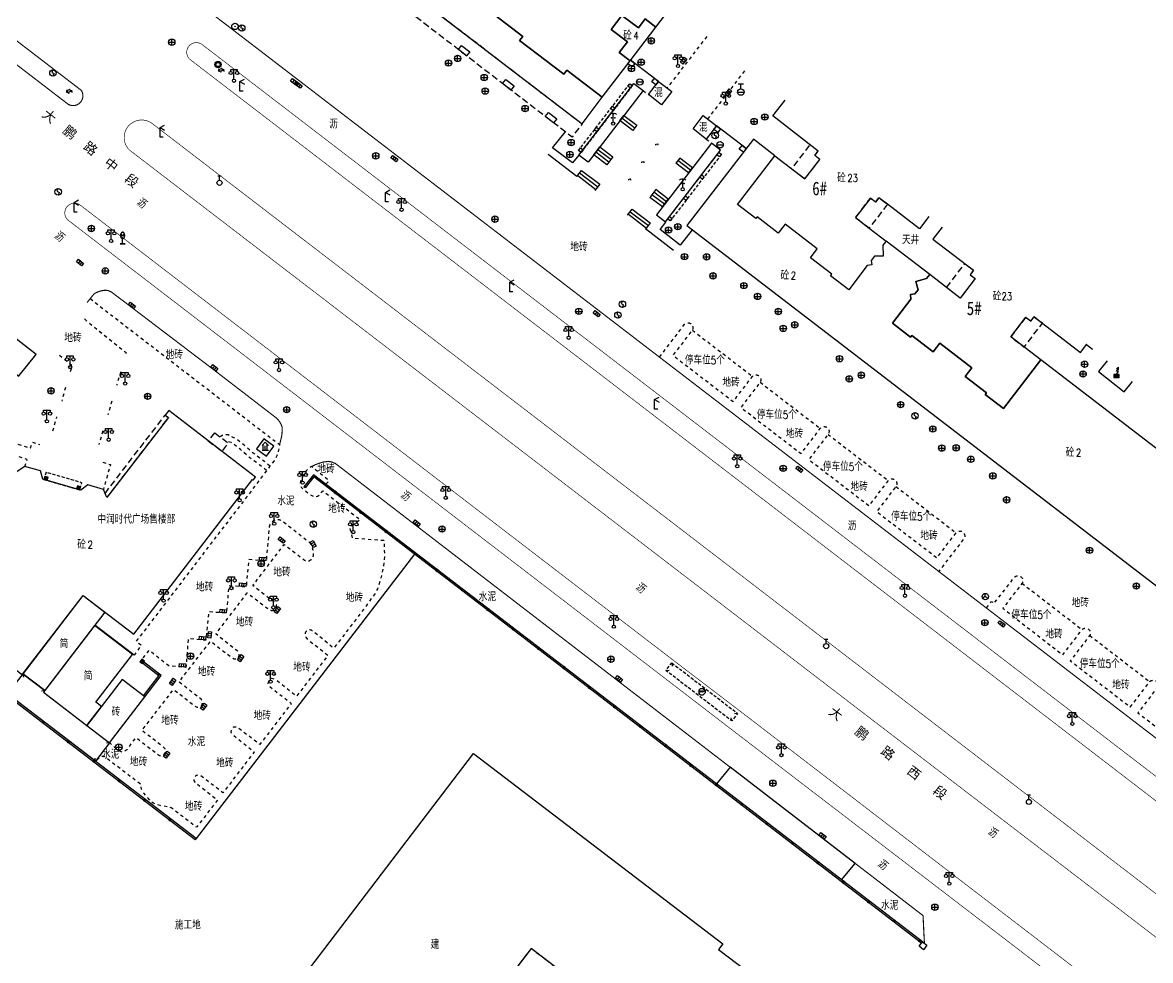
# Model space of a CAD drawing. Extents: x 5235 to 6165, y 11896 to 12757.
# Drawn here: x 5791.2 to 5967.4, y 12181.5 to 12328 of the extents above; entities that cross this region are included whole.
import ezdxf
from ezdxf.enums import TextEntityAlignment as Align

# ---------------------------------------------------------------- set-up
doc = ezdxf.new("R2010")
doc.units = 0
doc.header["$LTSCALE"] = 0.5
doc.header["$PDSIZE"] = 0.2
for name, pattern in [('X32', [1.5, 1, -0.5]), ('X5', [3, 2, -1]), ('X6', [2, 1, -1])]:
    doc.linetypes.add(name, pattern=pattern)
doc.layers.get('0').update_dxf_attribs({"linetype": 'CONTINUOUS'})
for name, color, linetype in [('COMPONENT', 4, 'CONTINUOUS'), ('DLDW', 11, 'CONTINUOUS'), ('DLSS', 4, 'CONTINUOUS'), ('DMTZ', 3, 'CONTINUOUS'), ('GXYZ', 2, 'CONTINUOUS'), ('JMD', 6, 'CONTINUOUS'), ('ZJ', 7, 'CONTINUOUS')]:
    doc.layers.add(name, color=color, linetype=linetype)
doc.styles.add('DIMST', font='', dxfattribs={"width": 0.8})
doc.styles.add('HZ', font='rs.shx', dxfattribs={"width": 0.8, "bigfont": 'hztxt.shx'})
doc.styles.get("Standard").update_dxf_attribs({"font": 'rs.shx', "bigfont": 'hztxt.shx'})
doc.styles.add('等线体', font='simhei.ttf')
doc.styles.get('DIMST').set_extended_font_data('SimSun')
doc.linetypes.add('10422', pattern='A,2,[150,AAA.SHX,S=1,R=0,X=0,Y=1],2,[177,AAA.SHX,S=1,R=0,X=0,Y=0.8],1e-09', length=4)
doc.linetypes.add('444', pattern='A,4.5,[145,AAA.SHX,S=1,R=0,X=0,Y=1],4.5,-0.5,[146,AAA.SHX,S=1,R=0,X=0,Y=0],-0.5', length=10)
doc.linetypes.add('536', pattern='A,9.4,[169,AAA.SHX,S=1,R=0,X=0,Y=0.15],0.6', length=10)

# ---------------------------------------------------------------- blocks, each defined once
blk = doc.blocks.new('gc041')
for p, q in [((-1, 0.5), (1, 0.5)), ((-1, -0.5), (-1, 0.5)), ((-0.33, 0.5), (-0.33, -0.5)), ((0.33, 0.5), (0.33, -0.5)), ((1, 0.5), (1, -0.5)), ((1, -0.5), (-1, -0.5))]:
    blk.add_line(p, q)
blk = doc.blocks.new('gc134')
for p, q in [((-0.5, 2.2), (0.5, 2.2)), ((0, 0.8), (0, 2.2))]:
    blk.add_line(p, q)
blk.add_circle((0, 0), 0.8)
blk = doc.blocks.new('gc050')
for p, q in [((0, 1), (-0.38, 0.18)), ((-0.38, 0.18), (0.38, -0.18)), ((0, -1), (0.38, -0.18))]:
    blk.add_line(p, q)
blk.add_circle((0, 0), 1)
blk = doc.blocks.new('GC052')
for p, q in [((0, 3), (1.38, 3.81)), ((0, 0), (0, 3)), ((0, 3), (1.38, 2.19)), ((1, 0), (0, 0))]:
    blk.add_line(p, q)
blk = doc.blocks.new('gc043')
for p, q in [((-1, 0), (1, 0)), ((0, -1), (0, 1))]:
    blk.add_line(p, q)
blk.add_circle((0, 0), 1)
blk = doc.blocks.new('gc298')
at = {"flags": 128}
blk.add_lwpolyline([(0, 3.6), (-0.12, 3.58), (-0.23, 3.53), (-0.34, 3.45), (-0.44, 3.34), (-0.52, 3.2), (-0.58, 3.05), (-0.63, 2.87), (-0.65, 2.69), (-0.65, 2.51), (-0.63, 2.33), (-0.58, 2.15), (-0.52, 2), (-0.44, 1.86), (-0.34, 1.75), (-0.23, 1.67), (-0.12, 1.62), (0, 1.6), (0.12, 1.62), (0.23, 1.67), (0.34, 1.75), (0.44, 1.86), (0.52, 2), (0.58, 2.15), (0.63, 2.33), (0.65, 2.51), (0.65, 2.69), (0.63, 2.87), (0.58, 3.05), (0.52, 3.2), (0.44, 3.34), (0.34, 3.45), (0.23, 3.53), (0.12, 3.58)], close=True, dxfattribs=at)
for points in [[(-0.8, 0), (0.8, 0), (-0.8, 0)], [(0, 0), (0, 1.6)]]:
    blk.add_lwpolyline(points)
for centre in [(0, 3.1), (0, 2.1)]:
    blk.add_circle(centre, 0.5)
blk = doc.blocks.new('GC097')
for p, q in [((-1, 2.92), (-1, 3.52)), ((-1, 3.52), (1, 3.52)), ((0, 0.52), (0, 3.52)), ((1, 3.52), (1, 2.92))]:
    blk.add_line(p, q)
for centre in [(-1, 2.42), (0.01, 0), (1, 2.42)]:
    blk.add_circle(centre, 0.5)
blk = doc.blocks.new('gc002')
at = {"linetype": 'Continuous'}
blk.add_hatch(color=256, dxfattribs=at).paths.add_polyline_path([(0.5, 0.5), (-0.5, 0.5), (-0.5, -0.5), (0.5, -0.5)])
blk.add_lwpolyline([(-0.5, -0.5), (0.5, -0.5), (0.5, 0.5), (-0.5, 0.5), (-0.5, -0.5)])
blk = doc.blocks.new('gc101')
for p, q in [((0, 2.5), (-1, 1.5)), ((-1, 0), (1, 0)), ((-0.6, 0), (-0.6, 1.9)), ((0, 2.5), (1, 1.5)), ((0, 0), (0, 1.4)), ((0.6, 0), (0.6, 1.9))]:
    blk.add_line(p, q)
blk = doc.blocks.new('gcbj0203')
for p, q in [((-0.9, 0.45), (-0.3, 1.05)), ((-0.9, 0.45), (-0.9, -0.35)), ((-0.3, 1.05), (0.5, 1.05)), ((0.5, 1.05), (1.1, 0.45)), ((1.1, 0.45), (1.1, -0.35)), ((-0.3, -0.95), (-0.9, -0.35)), ((-0.3, -0.95), (0.5, -0.95)), ((1.1, -0.35), (0.5, -0.95))]:
    blk.add_line(p, q)
blk.add_text('STOP', height=0.5).set_placement((-0.82, -0.18))
blk = doc.blocks.new('gcbj0612')
for p, q in [((-0.75, 0.26), (0.16, 0.53)), ((-0.57, -0.34), (0.34, -0.07))]:
    blk.add_line(p, q)
at = {"flags": 128}
for points in [[(-0.73, 0.26), (-0.77, 0.25), (-0.79, 0.23), (-0.81, 0.19), (-0.83, 0.15), (-0.84, 0.1), (-0.84, 0.05), (-0.84, -0.01), (-0.83, -0.07), (-0.81, -0.12), (-0.79, -0.18), (-0.77, -0.23), (-0.74, -0.27), (-0.7, -0.3), (-0.67, -0.33), (-0.63, -0.34), (-0.6, -0.34), (-0.57, -0.34), (-0.54, -0.32), (-0.51, -0.29), (-0.49, -0.25), (-0.48, -0.2), (-0.47, -0.15), (-0.47, -0.1), (-0.48, -0.04), (-0.49, 0.02), (-0.51, 0.07), (-0.54, 0.13), (-0.56, 0.17), (-0.6, 0.21), (-0.63, 0.24), (-0.67, 0.26), (-0.7, 0.27)], [(-0.71, 0.18), (-0.72, 0.17), (-0.75, 0.12), (-0.75, 0.04), (-0.74, -0.06), (-0.7, -0.15), (-0.66, -0.22), (-0.62, -0.25), (-0.6, -0.26), (-0.59, -0.24), (-0.57, -0.2), (-0.56, -0.12), (-0.58, -0.02), (-0.61, 0.08), (-0.66, 0.14), (-0.7, 0.17)]]:
    blk.add_lwpolyline(points, close=True, dxfattribs=at)
blk.add_lwpolyline([(0.3, -0.08), (0.33, -0.07), (0.36, -0.05), (0.38, -0.02), (0.4, 0.02), (0.41, 0.07), (0.42, 0.12), (0.41, 0.18), (0.41, 0.23), (0.39, 0.29), (0.37, 0.35), (0.35, 0.4), (0.32, 0.44), (0.28, 0.48), (0.25, 0.51), (0.21, 0.52), (0.18, 0.53), (0.15, 0.52)], dxfattribs=at)
at = {"extrusion": (0, 0, -1), "flags": 128}
blk.add_lwpolyline([(-0.4, 0.25), (-0.51, 0.28), (-0.61, 0.29), (-0.69, 0.27), (-0.77, 0.2), (-0.81, 0.09), (-0.82, -0.01), (-0.8, -0.06), (-0.76, -0.08), (-0.7, -0.09), (-0.64, -0.09), (-0.59, -0.07), (-0.57, -0.04), (-0.59, -0.01), (-0.63, 0.02), (-0.69, 0.03), (-0.75, 0.03), (-0.79, 0.02), (-0.84, -0.01), (-0.89, -0.1), (-0.91, -0.19), (-0.9, -0.29), (-0.87, -0.38)], dxfattribs=at)
blk.add_lwpolyline([(-0.09, -0.2), (-0.22, -0.54), (0.05, -0.54)], close=True)
blk = doc.blocks.new('gcbj0108')
at = {"linetype": 'Continuous'}
h = blk.add_hatch(color=256, dxfattribs=at)
edge = h.paths.add_edge_path()
edge.add_arc((0, 0), 0.0679, 0, 360)
for radius in [1, 0.0679]:
    blk.add_circle((0, 0), radius, dxfattribs=at)
blk = doc.blocks.new('gc020')
at = {"linetype": 'Continuous'}
blk.add_line((0, 0.5), (0, 3.3), dxfattribs=at)
blk.add_circle((0, 0), 0.5)
for centre in [(-0.5, 2.53), (0.5, 2.53)]:
    blk.add_arc(centre, 0.567, 28.0725, 151.9275, dxfattribs=at)
for p in [(-0.5, 1.8), (0.5, 1.8)]:
    blk.add_point(p, dxfattribs=at)
blk = doc.blocks.new('gcbj0109')
at = {"linetype": 'Continuous'}
for radius in [1, 0.645]:
    blk.add_circle((0, 0), radius, dxfattribs=at)
blk = doc.blocks.new('GC042')
blk.add_line((-1, 0), (1, 0))
blk.add_circle((0, 0), 1)
blk = doc.blocks.new('gcbj0119')
for p, q in [((-0.2, 0), (-0.5, 0)), ((-0.41, 0.19), (-0.17, 0.08)), ((-0.22, 0.3), (-0.1, 0.14)), ((0, 0.33), (0, 0.16)), ((0.22, 0.3), (0.1, 0.14)), ((0.41, 0.19), (0.17, 0.08)), ((0.5, 0), (0.2, 0))]:
    blk.add_line(p, q)
blk = doc.blocks.new('GC133')
for p, q in [((-0.81, 2.59), (0.79, 2.59)), ((-0.01, 0.99), (-0.01, 2.59)), ((-1.01, -0.01), (0.99, -0.01))]:
    blk.add_line(p, q)
blk.add_circle((-0.01, -0.01), 1)
blk = doc.blocks.new('gc129')
at = {"linetype": 'Continuous'}
blk.add_hatch(color=256, dxfattribs=at).paths.add_polyline_path([(0.8, 1), (-0.8, 1), (-0.8, 0), (0, 0), (0.8, 0)])
at = {"linetype": 'Continuous', "flags": 128}
for points in [[(-0.8, 0), (0, 0), (0.8, 0), (0.8, 1), (-0.8, 1), (-0.8, 0)], [(-0.05, 2), (0.64, 3.2)], [(-0.05, 2.8), (0.64, 3.2)], [(0.58, 2), (-0.05, 2)], [(0, 1), (0.58, 2)], [(0.64, 2.4), (0.64, 3.2)]]:
    blk.add_lwpolyline(points, dxfattribs=at)
blk = doc.blocks.new('gc048')
for q in [(-0.87, -0.5), (0, 1), (0.87, -0.5)]:
    blk.add_line((0, 0), q)
blk.add_circle((0, 0), 1)

msp = doc.modelspace()

# ---------------------------------------------------------------- linework, layer by layer
at = {"layer": 'DLDW', "linetype": 'Continuous', "flags": 128}
for points in [[(5878.12, 12307.25), (5886.71, 12318.45), (5888.13, 12317.37), (5879.53, 12306.16)], [(5891.63, 12296.84), (5900.24, 12308.04), (5898.81, 12309.14), (5890.2, 12297.94)], [(5782.19, 12284.67), (5779.74, 12281.45), (5779.05, 12280.52), (5780.03, 12279.75), (5786.5, 12274.68), (5786.83, 12275.1), (5785.01, 12276.52), (5785.29, 12276.87), (5789.59, 12273.52), (5790.63, 12272.74), (5790.68, 12272.81), (5793.32, 12276.08), (5793.34, 12276.11), (5782.27, 12284.77)], [(5829.31, 12260.21), (5830.47, 12261.78), (5828.9, 12262.94), (5827.74, 12261.37)]]:
    msp.add_lwpolyline(points, close=True, dxfattribs=at)
at = {"layer": 'DLSS', "linetype": 'Continuous'}
for p, q in [((5892.61, 12227.95), (5892.67, 12227.45)), ((5891.69, 12226.76), (5892.19, 12226.82)), ((5901.97, 12218.87), (5901.9, 12219.37)), ((5902.88, 12220.06), (5902.39, 12220))]:
    msp.add_line(p, q, dxfattribs=at)
at = {"layer": 'DLSS', "linetype": 'Continuous', "elevation": 520.04, "flags": 128}
for points in [[(5835.49, 12318.07, 0.175, 0.175, 0), (5820.85, 12329.3, 0.175, 0.175, -0.051561), (5814.85, 12334.52, 0.175, 0.175, -0.06995), (5810.26, 12341.49, 0.175, 0.175, -0.072285), (5807.17, 12352.07, 0.175, 0.175, 0), (5805.87, 12363.12, 0.175, 0.175, -0.087628), (5806.41, 12371.31, 0.175, 0.175, -0.102632), (5810.13, 12380.75, 0.175, 0.175, 0), (5812.58, 12384.26, 0.175, 0.175, 0), (5821.4, 12395.83, 0.175, 0.175, 0), (5828.13, 12404.52, 0.175, 0.175, 0), (5829.03, 12404.23, 0.175, 0.175, 0), (5830.57, 12403.6, 0, 0, 0)], [(6117.24, 12148.69, 0.175, 0.175, 0), (6107.1, 12136.07, 0.175, 0.175, -0.07696), (6100.81, 12130.21, 0.175, 0.175, -0.131542), (6091.93, 12127.57, 0.175, 0.175, -0.05032), (6085.87, 12128.1, 0.175, 0.175, 0), (6084, 12128.77, 0.175, 0.175, 0), (6082.37, 12129.47, 0.175, 0.175, 0), (6080.26, 12130.54, 0.175, 0.175, 0), (6078.45, 12131.63, 0.175, 0.175, 0), (6078.45, 12131.63, 0.175, 0.175, 0), (6074.63, 12134.53, 0.175, 0.175, 0), (5820.85, 12329.3, 0.175, 0.175, -0.051561), (5814.85, 12334.52, 0.175, 0.175, -0.06995), (5810.26, 12341.49, 0.175, 0.175, -0.072285), (5807.17, 12352.07, 0.175, 0.175, 0), (5805.87, 12363.12, 0.175, 0.175, -0.087628), (5806.41, 12371.31, 0.175, 0.175, -0.102632), (5810.13, 12380.75, 0.175, 0.175, 0), (5812.58, 12384.26, 0.175, 0.175, 0), (5821.4, 12395.83, 0.175, 0.175, 0), (5828.13, 12404.52, 0.175, 0.175, 0), (5829.03, 12404.23, 0.175, 0.175, 0), (5830.57, 12403.6, 0, 0, 0)]]:
    msp.add_lwpolyline(points, format="xyseb", dxfattribs=at)
at = {"layer": 'DLSS', "linetype": 'Continuous', "flags": 128}
for points, const_width, elevation in [([(5798.36, 12315.19, 0.784775), (5800.4, 12317.37), (5774.64, 12337.13, 0.936818), (5772.82, 12334.8)], 0.175, 521.76), ([(6063.78, 12133.02, 0.980485), (6065.68, 12135.42), (5819.33, 12324.48, 0.963205), (5817.32, 12322.24)], 0.1, 520.04)]:
    msp.add_lwpolyline(points, format="xyb", close=True, dxfattribs=dict(at, const_width=const_width, elevation=elevation))
at = {"layer": 'DLSS', "linetype": 'Continuous', "const_width": 0.1, "elevation": 520.04, "flags": 128}
msp.add_lwpolyline([(5835.49, 12312.08), (5819.33, 12324.48, 0.963205), (5817.32, 12322.24), (5835.49, 12308.29)], format="xyb", dxfattribs=at)
at = {"layer": 'DLSS', "linetype": 'X6', "flags": 128}
for points in [[(5898.06, 12325.78), (5891.89, 12317.76)], [(5888.13, 12317.37), (5888.96, 12316.7)], [(5801.79, 12284.84), (5804.25, 12282.92), (5828.71, 12264.07), (5831.37, 12262.04), (5831.16, 12260.96), (5831.06, 12260.6), (5830.92, 12260.29), (5830.71, 12259.85), (5830.51, 12259.52), (5829.85, 12258.69), (5828.2, 12256.49), (5826.4, 12254.08), (5821.18, 12247.3), (5813.28, 12236.94), (5808.95, 12231.28), (5809.76, 12230.73), (5808.66, 12229.13)], [(5801.79, 12284.84), (5804.25, 12282.92), (5809.8, 12278.64)], [(5758.18, 12258.4), (5758.92, 12259.2), (5759.03, 12259.45), (5759.08, 12259.61), (5759.1, 12259.84), (5759.1, 12260.05), (5758.93, 12260.82), (5758.77, 12261.59), (5758.66, 12262.57), (5758.58, 12263.57), (5758.55, 12264.62), (5758.63, 12265.85), (5758.73, 12266.61), (5758.88, 12267.08), (5759.1, 12267.63), (5759.39, 12268.18), (5759.63, 12268.57), (5760.38, 12269.58), (5761.73, 12271.18), (5762.01, 12271.62), (5762.14, 12271.84), (5762.34, 12272.28), (5762.5, 12272.67), (5762.69, 12273.21), (5763.1, 12275.12), (5763.33, 12276.62), (5763.56, 12277.93), (5763.63, 12278.24), (5764, 12279.22), (5764.28, 12279.79), (5764.59, 12280.21), (5764.82, 12280.49), (5765.07, 12280.77), (5765.41, 12281.1), (5765.81, 12281.43), (5766.26, 12281.72), (5766.73, 12281.91), (5767.19, 12282.06), (5767.72, 12282.2), (5768.28, 12282.23), (5769.07, 12282.19), (5769.76, 12282.1), (5770.83, 12281.74), (5771.55, 12281.41), (5772.16, 12281.05), (5772.99, 12280.45), (5774.39, 12279.04), (5775.13, 12278.08), (5775.67, 12277.29), (5776.13, 12276.47), (5776.58, 12275.91), (5777.43, 12275.1), (5777.99, 12274.67), (5778.47, 12274.33), (5779.02, 12274), (5781.18, 12272.96), (5781.64, 12272.73), (5782.08, 12272.49), (5782.3, 12272.35), (5782.88, 12271.77), (5783.33, 12271.21), (5783.74, 12270.59), (5783.97, 12270.19), (5784.19, 12269.71), (5784.44, 12269.08), (5784.58, 12268.61), (5784.73, 12267.77), (5784.81, 12267.01), (5784.85, 12265.82), (5784.9, 12265.41), (5785, 12265.11), (5785.18, 12264.79), (5786.57, 12264.3), (5786.31, 12263.31), (5792.47, 12261.51), (5792.77, 12262.41), (5793.9, 12262.08)], [(5800.88, 12281.66), (5807.38, 12276.41), (5807.17, 12275.95)], [(5800.88, 12281.66), (5804.61, 12278.64)], [(5895.84, 12279.9), (5905.22, 12272.7)], [(5798.72, 12273.47), (5798.99, 12274.35), (5796.68, 12276.22)], [(5806.55, 12273.42), (5805.92, 12271.32)], [(5906.41, 12271.78), (5915.81, 12264.56)], [(5797.91, 12270.96), (5797.35, 12268.85)], [(5805.17, 12268.82), (5804.52, 12266.67)], [(5795.97, 12264.19), (5796.57, 12266.36)], [(5803.77, 12264.17), (5803.13, 12262.04)], [(5829.85, 12258.69), (5828.84, 12259.53), (5827.24, 12260.71), (5825.81, 12261.96), (5824.71, 12262.82), (5824.22, 12263.12), (5823.68, 12263.4), (5823.32, 12263.54), (5823.12, 12263.56), (5822.87, 12263.55), (5822.6, 12263.52), (5822.42, 12263.45), (5822.2, 12263.33), (5822.05, 12263.23)], [(5917.01, 12263.64), (5926.43, 12256.41)], [(5791.58, 12258.62), (5791.96, 12259.72), (5785.83, 12261.57), (5785.47, 12260.47), (5784.09, 12260.9), (5782.69, 12260), (5781.84, 12259.26), (5781.26, 12258.64), (5780.91, 12258.21), (5780.64, 12257.81), (5780.42, 12257.38), (5780.23, 12256.83), (5779.99, 12256.02), (5779.52, 12254.32), (5779.16, 12253.29), (5778.9, 12252.65), (5778.71, 12252.32), (5778.49, 12252.02), (5778.21, 12251.7), (5777.8, 12251.29), (5777.35, 12250.95), (5776.93, 12250.68), (5776.34, 12250.41), (5775.57, 12250.14), (5774.91, 12249.99), (5774.3, 12249.92), (5773.72, 12249.9), (5773.37, 12249.93), (5772.96, 12250), (5771.87, 12250.21), (5771.04, 12250.33), (5770.65, 12250.34), (5770.29, 12250.32), (5770.06, 12250.24), (5769.81, 12250.13), (5769.62, 12249.99), (5767.18, 12247), (5764.75, 12248.86), (5763.12, 12246.95)], [(5829.32, 12257.98), (5828.29, 12258.83), (5826.69, 12260.01), (5825.24, 12261.27), (5824.2, 12262.09), (5823.78, 12262.35), (5823.29, 12262.49), (5823.02, 12262.47)], [(5803.76, 12259.32), (5804.95, 12258.93), (5803.85, 12255.05)], [(5927.61, 12255.5), (5936.99, 12248.29)], [(5947.28, 12240.4), (5956.7, 12233.14)], [(5957.88, 12232.23), (5967.26, 12225.01)]]:
    msp.add_lwpolyline(points, dxfattribs=at)
at = {"layer": 'DLSS', "linetype": 'X6', "elevation": 520.04, "flags": 128}
for points in [[(5898.23, 12312.87), (5904.27, 12320.75)], [(5897.99, 12309.77), (5898.81, 12309.14)]]:
    msp.add_lwpolyline(points, dxfattribs=at)
at = {"layer": 'DLSS', "linetype": 'Continuous', "const_width": 0.1, "flags": 128}
msp.add_lwpolyline([(5969.21, 12184.33), (5914.29, 12226.43), (5807.92, 12308.05, -0.957383), (5811.55, 12312.13), (5917.8, 12230.59), (5972.74, 12188.42), (6055.99, 12124.56, -0.962341), (6052.52, 12120.34)], format="xyb", close=True, dxfattribs=at)
for points in [[(5835.49, 12286.89), (5807.92, 12308.05, -0.957383), (5811.55, 12312.13), (5835.49, 12293.75)], [(6046.6, 12110.35, -0.969461), (6044.64, 12108.06), (5960.1, 12172.95), (5901.5, 12217.88), (5890.95, 12225.99), (5798.28, 12297.14, -0.929636), (5800.22, 12299.46), (5892.83, 12228.37), (5903.38, 12220.33), (5961.72, 12175.53), (6046.6, 12110.35)], [(5822.37, 12278.64), (5798.28, 12297.14, -0.929636), (5800.22, 12299.46), (5827.34, 12278.64)]]:
    msp.add_lwpolyline(points, format="xyb", dxfattribs=at)
at = {"layer": 'DLSS', "linetype": 'Continuous', "const_width": 0.175, "flags": 128}
for points in [[(5801.3, 12284.23), (5801.79, 12284.84), (5802.38, 12285.57), (5802.62, 12285.73), (5803.08, 12285.93), (5803.47, 12286.05), (5803.9, 12286.13), (5804.27, 12286.15), (5804.56, 12286.1), (5804.82, 12286.01), (5805.1, 12285.87), (5808.14, 12283.57), (5821, 12273.79), (5830.87, 12266.19), (5831.17, 12265.87), (5831.44, 12265.5), (5831.63, 12265.13), (5831.75, 12264.8), (5831.77, 12264.44), (5831.76, 12264.03), (5831.69, 12263.37), (5831.37, 12262.04)], [(5801.3, 12284.23), (5801.79, 12284.84), (5802.38, 12285.57), (5802.62, 12285.73), (5803.08, 12285.93), (5803.47, 12286.05), (5803.9, 12286.13), (5804.27, 12286.15), (5804.56, 12286.1), (5804.82, 12286.01), (5805.1, 12285.87), (5808.14, 12283.57), (5814.62, 12278.64)], [(5836.35, 12258.62), (5836.92, 12258.89), (5837.61, 12259.15), (5838.21, 12259.32), (5838.97, 12259.42), (5839.56, 12259.31), (5840.11, 12259.07), (5931.85, 12188.47), (5932.06, 12184.15)]]:
    msp.add_lwpolyline(points, dxfattribs=at)
at = {"layer": 'DLSS', "linetype": 'X6', "flags": 128}
for points in [[(5890.69, 12275.71), (5894.62, 12280.83, -0.901338), (5895.79, 12279.9), (5892.79, 12275.99), (5902.2, 12268.77), (5905.2, 12272.68, -0.935427), (5906.39, 12271.76), (5903.4, 12267.85), (5912.8, 12260.64), (5915.83, 12264.59, -0.985651), (5917, 12263.62), (5914, 12259.72), (5923.42, 12252.49), (5926.44, 12256.42, -0.932994), (5927.64, 12255.53), (5924.61, 12251.58), (5934.01, 12244.36), (5937.02, 12248.29, -0.905461), (5938.25, 12247.38), (5934.3, 12242.24)], [(5838.61, 12255.84), (5839.07, 12256.4), (5836.35, 12258.62), (5835.87, 12258.29), (5835.49, 12257.93), (5835.14, 12257.39), (5834.86, 12256.89), (5834.7, 12256.47), (5834.58, 12256.09), (5834.67, 12255.6), (5834.71, 12255.38), (5836.29, 12254.12), (5836.67, 12253.96), (5837.01, 12253.88), (5837.3, 12253.98), (5837.59, 12254.18), (5838.13, 12254.81), (5843.97, 12250.31), (5842.28, 12249.05), (5842.71, 12247.47), (5847.65, 12247.09), (5847.75, 12244.8), (5847.68, 12243.91), (5847.55, 12242.87), (5847.21, 12241.35), (5846.82, 12239.95), (5846.64, 12239.49), (5846.44, 12239.05), (5846.11, 12238.58), (5844.46, 12236.27), (5842.88, 12234.22), (5839.82, 12230.24), (5836.45, 12232.97, 0.849106), (5835.47, 12231.97), (5835.76, 12231.6), (5838.91, 12229.13), (5834, 12222.71), (5830.9, 12225.22), (5830.65, 12225.37), (5830.37, 12225.46), (5830.16, 12225.48), (5829.94, 12225.43), (5829.8, 12225.33), (5829.69, 12225.19), (5829.58, 12224.94), (5829.55, 12224.68), (5829.63, 12224.47), (5829.79, 12224.29), (5833.19, 12221.61), (5828.28, 12215.19), (5824.84, 12217.82), (5824.62, 12217.9), (5824.39, 12217.92), (5824.18, 12217.89), (5824.02, 12217.81), (5823.93, 12217.72), (5823.86, 12217.61), (5823.8, 12217.4), (5823.77, 12217.17), (5823.8, 12217.03), (5823.91, 12216.85), (5824.01, 12216.76), (5827.41, 12214.04), (5822.51, 12207.65), (5819.09, 12210.29), (5818.88, 12210.39), (5818.61, 12210.42), (5818.4, 12210.36), (5818.21, 12210.26), (5818.1, 12210.14), (5818.01, 12209.95), (5817.99, 12209.82), (5817.99, 12209.63), (5818.04, 12209.46), (5818.12, 12209.33), (5818.19, 12209.25), (5821.67, 12206.53), (5818.39, 12202.26), (5814.45, 12205.31), (5812.73, 12205.66), (5812.14, 12205.81), (5811.62, 12206.01), (5811.32, 12206.26), (5810.78, 12206.86), (5810.23, 12207.52), (5809.98, 12207.88), (5809.79, 12208.23), (5809.76, 12208.5), (5809.76, 12208.91), (5805.74, 12211.98), (5804.15, 12213.24), (5804.04, 12213.3), (5803.86, 12213.33), (5803.61, 12213.33), (5803.41, 12213.32), (5803.24, 12213.18), (5802.63, 12212.55)], [(5804.87, 12215.61), (5804.91, 12215.38), (5805.58, 12214.78), (5806.37, 12214.21), (5806.57, 12214.09), (5806.76, 12214.06), (5807.03, 12214.15), (5807.33, 12214.29), (5807.57, 12214.44), (5808.94, 12216.29), (5812.47, 12213.56, 0.89912), (5813.31, 12214.73), (5813.31, 12214.73), (5809.87, 12217.39), (5814.81, 12223.8), (5818.19, 12221.17, 0.934624), (5819.1, 12222.28), (5815.65, 12224.95), (5820.58, 12231.34), (5824, 12228.7, 0.838892), (5824.94, 12229.67), (5821.4, 12232.46), (5826.32, 12238.87), (5829.72, 12236.28, 0.809874), (5830.77, 12237.23), (5827.18, 12240.02), (5832.09, 12246.45), (5835.25, 12244, 0.610861), (5836.64, 12244.88, 0.199439), (5835.99, 12246.78), (5831.71, 12250.12, 0.555373), (5829.75, 12249.14), (5829.27, 12243.83), (5826.57, 12244.07), (5826.14, 12239.79), (5823.43, 12239.99), (5823.06, 12235.69), (5820.3, 12235.94), (5819.84, 12231.48), (5817.1, 12231.73), (5816.73, 12227.24), (5814.06, 12227.48), (5810.97, 12229.91), (5809.86, 12228.5)]]:
    msp.add_lwpolyline(points, format="xyb", dxfattribs=at)
at = {"layer": 'DLSS', "linetype": 'X6', "elevation": 520.04, "flags": 128}
msp.add_lwpolyline([(5941.75, 12236.54), (5942.56, 12237.54), (5942.93, 12237.23), (5946.12, 12241.31, -0.91383), (5947.33, 12240.4), (5944.31, 12236.47), (5953.67, 12229.19), (5956.71, 12233.16, -0.872368), (5957.9, 12232.25), (5954.85, 12228.28), (5964.22, 12221.05), (5967.27, 12225.02, -0.872368), (5968.45, 12224.11), (5965.41, 12220.14), (5974.77, 12212.95), (5977.81, 12216.92, -0.872368), (5979, 12216.01), (5975.95, 12212.04), (5984.1, 12205.73), (5987.14, 12209.7, -0.872368), (5988.32, 12208.79), (5984.45, 12203.74)], format="xyb", dxfattribs=at)
at = {"layer": 'DLSS', "linetype": 'X32', "flags": 128}
msp.add_lwpolyline([(5892.61, 12227.95), (5902.88, 12220.06), (5901.97, 12218.87), (5891.69, 12226.76)], close=True, dxfattribs=at)
at = {"layer": 'DMTZ', "linetype": '10422', "elevation": 520.04, "flags": 128}
for points in [[(5878.11, 12307.26), (5877.12, 12306.06), (5874, 12308.4), (5875.96, 12310.83)], [(5877.79, 12303.91), (5873.31, 12307.37)], [(5895.81, 12295.59), (5893.91, 12293.17), (5890.8, 12295.62), (5891.69, 12296.79)], [(5892.89, 12292.38), (5888.51, 12295.74)]]:
    msp.add_lwpolyline(points, dxfattribs=at)
at = {"layer": 'DMTZ', "linetype": '10422', "flags": 128}
msp.add_lwpolyline([(5808.66, 12229.13), (5802.52, 12233.83)], dxfattribs=at)
at = {"layer": 'GXYZ', "linetype": '536', "flags": 128}
msp.add_lwpolyline([(5960.6, 12275.14), (5959.26, 12273.45), (5963.27, 12270.27), (5964.58, 12271.92)], dxfattribs=at)
at = {"layer": 'JMD', "linetype": 'Continuous'}
for p, q in [((5884.53, 12312.68), (5886.55, 12311.13)), ((5884.83, 12313.07), (5886.85, 12311.52)), ((5885.14, 12313.47), (5887.15, 12311.92)), ((5881.37, 12308.55), (5883.4, 12307)), ((5880.45, 12307.36), (5882.49, 12305.8)), ((5880.76, 12307.76), (5882.79, 12306.2)), ((5881.06, 12308.16), (5883.09, 12306.6)), ((5895.85, 12305.29), (5893.87, 12306.8)), ((5895.24, 12304.5), (5893.26, 12306.01)), ((5895.54, 12304.9), (5893.57, 12306.4)), ((5877.92, 12304.08, 520.04), (5880.75, 12301.91, 520.04)), ((5878.22, 12304.47, 520.04), (5881.05, 12302.31, 520.04)), ((5878.53, 12304.87, 520.04), (5881.36, 12302.71, 520.04)), ((5891.77, 12299.98), (5889.81, 12301.47)), ((5892.07, 12300.38), (5890.11, 12301.88)), ((5891.16, 12299.19), (5889.19, 12300.66)), ((5891.46, 12299.59), (5889.5, 12301.07)), ((5885.83, 12298.03, 520.04), (5888.65, 12295.86, 520.04)), ((5886.13, 12298.42, 520.04), (5888.96, 12296.26, 520.04)), ((5886.43, 12298.82, 520.04), (5889.26, 12296.66, 520.04)), ((5791.29, 12226.21), (5791.36, 12225.71)), ((5794.69, 12223.61), (5794.19, 12223.54)), ((5804.82, 12215.47), (5804.33, 12215.41)), ((5802.6, 12212.57), (5802.54, 12213.07))]:
    msp.add_line(p, q, dxfattribs=at)
at = {"layer": 'JMD', "linetype": 'X5', "elevation": 520.04, "flags": 128}
msp.add_lwpolyline([(5919.49, 12409.06), (5907.49, 12418.23), (5887.42, 12415.57), (5844.67, 12359.86), (5847.86, 12335.73), (5878.6, 12312.15), (5877.04, 12310.08), (5845.34, 12334.47), (5841.9, 12360.55), (5885.93, 12418.03), (5908.42, 12421.02), (5921.15, 12411.26)], dxfattribs=at)
at = {"layer": 'JMD', "linetype": 'Continuous', "elevation": 520.04, "flags": 128}
msp.add_lwpolyline([(5919.49, 12409.06), (5907.49, 12418.23), (5887.42, 12415.57), (5844.67, 12359.86), (5847.86, 12335.73), (5878.6, 12312.15), (5881.76, 12316.29), (5876.23, 12320.53), (5875.74, 12319.88), (5868.84, 12325.17), (5869.33, 12325.81), (5864.95, 12329.17, -0.354093), (5864.69, 12331.05), (5868.28, 12335.75)], format="xyb", dxfattribs=at)
at = {"layer": 'JMD', "linetype": 'Continuous', "flags": 128}
for points in [[(5864.95, 12329.17), (5869.33, 12325.81), (5868.84, 12325.17), (5875.74, 12319.88), (5876.23, 12320.53), (5881.76, 12316.29), (5886.11, 12322), (5884.42, 12323.29), (5885.69, 12324.95), (5883.15, 12326.9), (5884.83, 12329.09), (5887.39, 12327.12), (5888.47, 12328.52), (5890.13, 12327.24), (5892.48, 12330.3)], [(5932.77, 12297.67), (5931.29, 12295.74), (5926.3, 12299.57), (5924.95, 12300.61), (5924.43, 12299.93), (5923.63, 12300.53), (5921.3, 12297.49), (5923.44, 12295.84), (5926.07, 12293.83), (5925.59, 12293.21), (5925.61, 12291.48), (5924.25, 12291.46), (5923.75, 12290.82), (5923.86, 12290.12), (5923.12, 12290), (5920.24, 12286.24), (5917.41, 12288.4), (5917.61, 12288.66), (5914.27, 12291.23), (5915.32, 12292.6), (5910.3, 12296.45), (5909.25, 12295.08), (5905.93, 12297.63), (5905.73, 12297.37), (5902.89, 12299.56), (5908.71, 12307.15), (5913.41, 12303.54), (5915.75, 12306.59), (5914.94, 12307.2), (5915.47, 12307.89), (5908.4, 12313.37), (5910.31, 12315.86)], [(5884.51, 12312.66), (5885.14, 12313.47)], [(5887.15, 12311.92), (5886.53, 12311.11)], [(5880.42, 12307.31), (5881.37, 12308.55)], [(5979.15, 12253.09), (5950.24, 12275.27), (5944.41, 12267.68), (5941.57, 12269.86), (5941.76, 12270.12), (5938.44, 12272.67), (5939.49, 12274.04), (5934.48, 12277.89), (5933.43, 12276.52), (5930.08, 12279.09), (5929.89, 12278.83), (5927.07, 12280.99), (5929.95, 12284.76), (5929.88, 12285.5), (5930.58, 12285.57), (5931.08, 12286.23), (5930.74, 12287.54), (5932.41, 12287.97), (5932.89, 12288.59), (5932.89, 12288.59), (5932.89, 12288.59), (5932.89, 12288.59), (5932.89, 12288.59), (5932.89, 12288.59), (5932.89, 12288.59), (5932.89, 12288.59), (5932.89, 12288.59), (5926.07, 12293.83), (5925.59, 12293.21), (5925.61, 12291.48), (5924.25, 12291.46), (5923.75, 12290.82), (5923.86, 12290.12), (5923.12, 12290), (5920.24, 12286.24), (5917.41, 12288.4), (5917.61, 12288.66), (5914.27, 12291.23), (5915.32, 12292.6), (5910.3, 12296.45), (5909.25, 12295.08), (5905.93, 12297.63), (5905.73, 12297.37), (5902.89, 12299.56), (5908.71, 12307.15), (5905.38, 12309.77), (5894.96, 12296.25), (6060.06, 12169.56)], [(5883.4, 12307), (5882.45, 12305.75)], [(5893.87, 12306.8), (5893.25, 12305.99)], [(5895.22, 12304.48), (5895.85, 12305.29)], [(5890.11, 12301.88), (5889.16, 12300.62)], [(5891.13, 12299.15), (5892.07, 12300.38)], [(5934.83, 12296), (5933.39, 12294.13), (5939.74, 12289.28), (5939.2, 12288.58), (5940, 12287.97), (5937.66, 12284.93), (5932.89, 12288.59), (5932.41, 12287.97), (5930.74, 12287.54), (5931.08, 12286.23), (5930.58, 12285.57), (5929.88, 12285.5), (5929.95, 12284.76), (5927.07, 12280.99), (5929.89, 12278.83), (5930.08, 12279.09), (5933.43, 12276.52), (5934.48, 12277.89), (5939.49, 12274.04), (5938.44, 12272.67), (5941.76, 12270.12), (5941.57, 12269.86), (5944.41, 12267.68), (5950.24, 12275.27), (5945.54, 12278.87), (5947.88, 12281.92), (5948.69, 12281.3), (5949.21, 12281.98), (5956.42, 12276.44), (5957.41, 12277.73)], [(5957.41, 12277.73), (5957.36, 12277.66), (5958.3, 12276.94), (5958.33, 12276.98)], [(5931.61, 12184.18), (5836.72, 12256.98), (5835.35, 12255.27), (5835.15, 12255.43)], [(5810.13, 12222.81), (5812.52, 12225.92), (5809.95, 12227.89)], [(5818.31, 12200.53), (5818.16, 12200.33), (5788.73, 12222.89)], [(5832.93, 12176.11), (5861.65, 12213.77), (5900.6, 12184.07), (5899.91, 12183.17), (5911.75, 12174.15), (5908.48, 12169.87), (5896.71, 12168.71), (5890.23, 12173.66), (5887.68, 12170.33), (5870.63, 12183.33), (5853.09, 12160.33)]]:
    msp.add_lwpolyline(points, dxfattribs=at)
at = {"layer": 'JMD', "linetype": 'Continuous', "elevation": 520.04, "flags": 128}
for points in [[(5886.11, 12322), (5890.13, 12327.24), (5888.47, 12328.52), (5887.39, 12327.12), (5884.83, 12329.09), (5883.15, 12326.9), (5885.69, 12324.95), (5884.42, 12323.29)], [(5859.76, 12324.38), (5861.06, 12323.38), (5860.57, 12322.75), (5859.28, 12323.75)], [(5866.68, 12319.06), (5867.98, 12318.06), (5867.49, 12317.42), (5866.2, 12318.42)], [(5890.54, 12318.78), (5892.61, 12317.21), (5891.03, 12315.13), (5888.96, 12316.7)], [(5873.34, 12313.93), (5874.64, 12312.93), (5874.15, 12312.3), (5872.86, 12313.3)], [(5897.51, 12313.42), (5899.58, 12311.85), (5897.99, 12309.77), (5895.93, 12311.34)], [(5900.22, 12311.36), (5899.8, 12310.8), (5899.15, 12311.29), (5899.58, 12311.85)], [(5904.22, 12308.27), (5903.79, 12307.7), (5903.15, 12308.19), (5903.58, 12308.76)]]:
    msp.add_lwpolyline(points, close=True, dxfattribs=at)
at = {"layer": 'JMD', "linetype": 'Continuous', "flags": 128}
for points in [[(5886.82, 12321.59), (5886.4, 12321.03), (5885.75, 12321.52), (5886.18, 12322.08)], [(5890.54, 12318.78), (5890.12, 12318.22), (5889.47, 12318.71), (5889.9, 12319.27)], [(5886.06, 12318.41), (5886.45, 12318.11), (5886.14, 12317.71), (5885.75, 12318.01)], [(5883.37, 12314.9), (5883.76, 12314.61), (5883.46, 12314.21), (5883.07, 12314.51)], [(5880.84, 12311.6), (5881.23, 12311.3), (5880.92, 12310.91), (5880.53, 12311.21)], [(5878.37, 12308.38), (5878.76, 12308.08), (5878.45, 12307.69), (5878.06, 12307.99)], [(5899.97, 12307.68), (5900.36, 12307.38), (5900.05, 12306.99), (5899.67, 12307.29)], [(5897.28, 12304.18), (5897.67, 12303.88), (5897.36, 12303.49), (5896.98, 12303.79)], [(5894.74, 12300.88), (5895.13, 12300.58), (5894.83, 12300.19), (5894.44, 12300.49)], [(5892.27, 12297.67), (5892.66, 12297.37), (5892.36, 12296.97), (5891.97, 12297.27)], [(5775.55, 12239.2), (5775.01, 12238.49), (5791.2, 12226.09), (5800.7, 12238.49), (5808.6, 12232.43), (5827.11, 12256.59), (5827.24, 12256.49), (5827.6, 12256.96), (5814.07, 12267.39), (5813.5, 12266.65), (5813.99, 12266.27), (5804.36, 12253.77), (5803.85, 12255.05), (5801.44, 12255.77), (5800.35, 12254.9), (5794.38, 12256.64), (5794, 12257.93), (5791.58, 12258.62), (5788.74, 12256.74), (5787.56, 12255.22), (5788.18, 12254.74), (5777.12, 12240.15)], [(5800.7, 12238.49), (5804.09, 12235.89), (5794.69, 12223.61), (5791.29, 12226.21)], [(5794.51, 12223.37), (5801.28, 12218.18), (5803.54, 12221.13), (5802.68, 12221.8), (5808.38, 12229.24), (5802.46, 12233.77)], [(5801.28, 12218.18), (5804.82, 12215.47), (5802.6, 12212.57), (5788.88, 12223.09), (5791.2, 12226.09), (5791.29, 12226.21), (5794.69, 12223.61), (5794.51, 12223.37)], [(5804.82, 12215.47), (5810.33, 12222.66), (5806.79, 12225.37), (5801.28, 12218.18)], [(5931.76, 12184.37), (5932.46, 12183.84), (5931.93, 12183.14), (5931.23, 12183.68)]]:
    msp.add_lwpolyline(points, close=True, dxfattribs=at)
at = {"layer": 'JMD', "linetype": '444', "flags": 128}
for points in [[(5890.54, 12318.78), (5886.18, 12322.08)], [(5852.41, 12244.94), (5818.31, 12200.53)], [(5919.14, 12194.06), (5921.25, 12196.63), (5901.71, 12211.67), (5899.58, 12209.06)]]:
    msp.add_lwpolyline(points, dxfattribs=at)
at = {"layer": 'JMD', "linetype": 'X32', "flags": 128}
for points in [[(5886.45, 12318.11), (5878.45, 12307.69), (5878.06, 12307.99), (5886.06, 12318.41)], [(5900.36, 12307.38), (5892.36, 12296.97), (5891.97, 12297.27), (5899.97, 12307.68)], [(5794.57, 12256.58), (5800.16, 12254.96), (5800.48, 12256.08), (5794.9, 12257.71)]]:
    msp.add_lwpolyline(points, close=True, dxfattribs=at)
at = {"layer": 'JMD', "linetype": '444', "elevation": 520.04, "flags": 128}
msp.add_lwpolyline([(5904.22, 12308.27), (5899.58, 12311.85)], dxfattribs=at)
at = {"layer": 'JMD', "linetype": 'X5', "elevation": 520.04, "flags": 128}
for points in [[(5913.41, 12303.54), (5915.75, 12306.59), (5914.94, 12307.2), (5915.47, 12307.89), (5914.18, 12308.87), (5911.32, 12305.15)], [(5947.88, 12281.92), (5945.54, 12278.87), (5947.64, 12277.27), (5950.5, 12280.99), (5949.21, 12281.98), (5948.69, 12281.3)]]:
    msp.add_lwpolyline(points, close=True, dxfattribs=at)
at = {"layer": 'JMD', "linetype": 'Continuous', "elevation": 520.04, "flags": 128}
for points in [[(5877.79, 12303.91), (5878.53, 12304.87)], [(5881.36, 12302.71), (5880.62, 12301.75)], [(5885.7, 12297.86), (5886.43, 12298.82)], [(5889.26, 12296.66), (5888.53, 12295.7)]]:
    msp.add_lwpolyline(points, dxfattribs=at)
at = {"layer": 'JMD', "linetype": 'X5', "flags": 128}
for points in [[(5926.3, 12299.57), (5923.44, 12295.84), (5921.3, 12297.49), (5923.63, 12300.53), (5924.43, 12299.93), (5924.95, 12300.61), (5926.3, 12299.57)], [(5935.52, 12286.57), (5938.39, 12290.31), (5939.74, 12289.28), (5939.2, 12288.58), (5940, 12287.97), (5937.66, 12284.93), (5935.52, 12286.57)], [(5855.84, 12158.18), (5871.56, 12178.78), (5885.76, 12167.96), (5887.61, 12170.38), (5870.63, 12183.33), (5853.09, 12160.33)]]:
    msp.add_lwpolyline(points, dxfattribs=at)
for points in [[(5804.1, 12254.42), (5813.5, 12266.65), (5813.99, 12266.27), (5804.36, 12253.77)], [(5821.18, 12263.89), (5820.22, 12262.65), (5822.38, 12260.98), (5823.34, 12262.23)]]:
    msp.add_lwpolyline(points, close=True, dxfattribs=at)
at = {"layer": 'JMD', "color": 7, "linetype": 'Continuous', "flags": 128}
for points in [[(5931.76, 12184.37), (5836.68, 12257.32), (5835.15, 12255.43)], [(5810.33, 12222.66), (5812.87, 12225.97), (5810.1, 12228.09)], [(5818.31, 12200.53), (5788.88, 12223.09)]]:
    msp.add_lwpolyline(points, dxfattribs=at)

# ---------------------------------------------------------------- block references
at = {"layer": 'COMPONENT', "linetype": 'Continuous', "xscale": 0.5, "yscale": 0.5}
for name, p in [('gcbj0108', (5824.39, 12327.36, 520.04)), ('gcbj0108', (5824.39, 12327.36, 520.04)), ('gcbj0109', (5821.75, 12321.4, 520.04)), ('gcbj0109', (5821.75, 12321.4, 520.04)), ('gcbj0612', (5822.23, 12320.52, 520.04)), ('gcbj0612', (5798.49, 12317.23, 521.65)), ('gcbj0119', (5890.26, 12308.87)), ('gcbj0119', (5888.08, 12306.11)), ('gcbj0119', (5886.03, 12303.4)), ('gcbj0203', (5897.26, 12223.44))]:
    msp.add_blockref(name, p, dxfattribs=at)
at = {"layer": 'DLDW', "linetype": 'Continuous', "xscale": 0.5, "yscale": 0.5}
for name, p in [('GC097', (5893.58, 12321.18)), ('GC097', (5824.23, 12318.87, 520.04)), ('GC097', (5824.23, 12318.87, 520.04)), ('GC097', (5901.04, 12315.31)), ('gc020', (5883.46, 12312.19, 520.04)), ('gc020', (5894.32, 12301.93, 520.04)), ('GC097', (5850.41, 12298.72, 520.04)), ('GC097', (5805.05, 12293.84)), ('GC097', (5805.05, 12293.84)), ('GC097', (5876.51, 12278.73, 520.04)), ('GC097', (5798.65, 12274.13)), ('GC097', (5831.26, 12273.68)), ('GC097', (5807.24, 12271.56)), ('GC097', (5795.02, 12265.68)), ('GC097', (5804.67, 12262.8)), ('gc101', (5829.12, 12261.17)), ('GC097', (5902.83, 12258.66, 520.04)), ('GC097', (5834.96, 12256.1)), ('GC097', (5825.12, 12253.35)), ('GC097', (5857.31, 12253.73)), ('GC097', (5830.52, 12249.68)), ('GC097', (5842.86, 12248.37)), ('GC097', (5823.84, 12239.61)), ('GC097', (5929.03, 12238.43, 520.04)), ('GC097', (5813.24, 12237.67)), ('GC097', (5830.39, 12236.61)), ('GC097', (5883.56, 12233.6)), ('GC097', (5829.96, 12225.02)), ('GC097', (5955.16, 12218.42, 520.04)), ('GC097', (5909.73, 12213.53)), ('GC097', (5935.94, 12193.46))]:
    msp.add_blockref(name, p, dxfattribs=at)
at = {"layer": 'DLSS', "linetype": 'Continuous', "xscale": 0.5, "yscale": 0.5}
for name, p in [('GC052', (5825.18, 12317.24, 520.04)), ('GC052', (5825.18, 12317.24, 520.04)), ('GC052', (5812.7, 12310.05)), ('GC052', (5812.7, 12310.05)), ('GC052', (5847.88, 12299.94, 520.04)), ('GC052', (5799.26, 12298.37)), ('GC052', (5799.26, 12298.37)), ('gc298', (5806.85, 12293.41)), ('GC052', (5867.31, 12285.89, 520.04)), ('GC052', (5889.93, 12267.56, 520.04))]:
    msp.add_blockref(name, p, dxfattribs=at)
at = {"layer": 'GXYZ', "linetype": 'Continuous', "xscale": 0.5, "yscale": 0.5}
for name, p in [('gc050', (5825.46, 12327.11, 520.04)), ('gc050', (5825.46, 12327.11, 520.04)), ('gc043', (5814.53, 12324.89, 520.04)), ('gc043', (5814.53, 12324.89, 520.04)), ('gc043', (5889.41, 12325.11)), ('gc043', (5859.17, 12322.36, 520.04)), ('gc043', (5857.75, 12321.64, 520.04)), ('gc043', (5886.31, 12320.78)), ('gc043', (5887.83, 12321.76)), ('gc050', (5795.96, 12320.09, 521.7)), ('gc043', (5863.32, 12319.37, 520.04)), ('GC042', (5887.62, 12318.68)), ('gc043', (5863.48, 12317.26, 520.04)), ('GC133', (5903.4, 12317.11)), ('gc043', (5869.7, 12314.53, 520.04)), ('gc043', (5905.47, 12312.52)), ('gc043', (5907.14, 12313.21)), ('gc050', (5899.39, 12310.31)), ('gc043', (5876.89, 12309.22, 520.04)), ('GC042', (5900.15, 12308.87)), ('gc043', (5846.38, 12307.15, 520.04)), ('gc043', (5876.7, 12307.36, 520.04)), ('gc134', (5821.98, 12302.93)), ('gc134', (5821.98, 12302.93)), ('gc134', (5821.98, 12302.93)), ('gc134', (5821.98, 12302.93)), ('gc050', (5796.79, 12301.52)), ('gc050', (5796.79, 12301.52)), ('gc043', (5801.97, 12295.8)), ('gc043', (5801.97, 12295.8)), ('gc043', (5865, 12297.25, 520.04)), ('gc043', (5893.56, 12296.08, 520.04)), ('gc043', (5892.11, 12295.56, 520.04)), ('gc043', (5894.6, 12291.39, 520.04)), ('gc043', (5898.05, 12291.36, 520.04)), ('gc043', (5804.15, 12289.17)), ('gc043', (5804.15, 12289.17)), ('gc043', (5899.05, 12288.4, 520.04)), ('gc043', (5903.87, 12286.87, 520.04)), ('gc043', (5906.01, 12285.19, 520.04)), ('gc050', (5884.9, 12283.97, 520.04)), ('gc043', (5878.1, 12282.85, 520.04)), ('gc050', (5884.2, 12282.28, 520.04)), ('gc043', (5909.25, 12282.83, 520.04)), ('gc043', (5910.02, 12280.19, 520.04)), ('gc043', (5911.81, 12280.76, 520.04)), ('gc043', (5918.81, 12275.45, 520.04)), ('gc043', (5957.08, 12274.59)), ('gc043', (5922.21, 12272.89, 520.04)), ('gc043', (5956.84, 12273.07)), ('gc129', (5962.06, 12272.51)), ('gc043', (5920.33, 12272.3, 520.04)), ('gc043', (5795.67, 12270.44)), ('gc043', (5810.76, 12269.58)), ('gc043', (5832.47, 12267.49)), ('gc043', (5928.35, 12268.28, 520.04)), ('gc050', (5930.6, 12266.53, 520.04)), ('gc043', (5933.37, 12264.48, 520.04)), ('gc043', (5934.77, 12261.5, 520.04)), ('gc043', (5937.03, 12261.54, 520.04)), ('gc043', (5939.3, 12259.75, 520.04)), ('gc043', (5910.01, 12258.33, 520.04)), ('gc043', (5942.75, 12257.15, 520.04)), ('gc043', (5944.9, 12253.41, 520.04)), ('gc050', (5836.63, 12249.62)), ('gc043', (5856.73, 12248.85)), ('gc043', (5957.84, 12245.53, 520.04)), ('gc043', (5828.49, 12243.44)), ('gc043', (5965.16, 12239.95, 520.04)), ('gc048', (5941.57, 12238.3)), ('gc043', (5941.51, 12234.22, 520.04)), ('gc134', (5916.73, 12230.56)), ('gc134', (5916.73, 12230.56)), ('gc043', (5817.45, 12229.01)), ('gc043', (5883.11, 12228.53)), ('gc043', (5806.26, 12214.79)), ('gc043', (5908.4, 12209.15)), ('gc134', (5948.39, 12206.23)), ('gc134', (5948.39, 12206.23)), ('gc043', (5933.7, 12189.78))]:
    msp.add_blockref(name, p, dxfattribs=at)
at = {"layer": 'GXYZ', "linetype": 'Continuous'}
for p, xscale, yscale, zscale, rotation in [((5894.45, 12322), 0.5, 0.5, 0.5, 232.5923723158203), ((5833.64, 12318.71, 520.04), 0.5, 0.5, 0.5, 322.6085473362394), ((5833.64, 12318.71, 520.04), 0.5000000000001967, 0.5000000000001967, 0.5000000000001967, 322.6085473362892), ((5834.34, 12318.2, 520.04), 0.5, 0.5, 0.5, 322.6085473362394), ((5834.34, 12318.2, 520.04), 0.5000000000001967, 0.5000000000001967, 0.5000000000001967, 322.6085473362892), ((5901.46, 12317.04), 0.5, 0.5, 0.5, 232.5923723158203), ((5849.3, 12306.71, 520.04), 0.5, 0.5, 0.5, 322.6085473362394), ((5800.2, 12290.47), 0.5, 0.5, 0.5, 320.9132627148973), ((5800.2, 12290.47), 0.5000000000002415, 0.5000000000002415, 0.5000000000002415, 320.9132627149193), ((5808.33, 12283.8), 0.5, 0.5, 0.5, 321.9135392504128), ((5808.33, 12283.8), 0.5000000000001955, 0.5000000000001955, 0.5000000000001955, 321.9135392503135), ((5880.88, 12282.48, 520.04), 0.5, 0.5, 0.5, 322.6085473362394), ((5821.18, 12274.03), 0.5, 0.5, 0.5, 322.9527659105395), ((5912.52, 12258.19, 520.04), 0.5, 0.5, 0.5, 322.6085473362394), ((5852.79, 12249.77), 0.5, 0.5, 0.5, 321.8151422226651), ((5831.69, 12247.12), 0.5, 0.5, 0.5, 324.021128717854), ((5836.61, 12246.51), 0.5000000000915509, 0.4999999998766865, 0.5, 118.9793639345865), ((5828.73, 12244.19), 0.5000000000000003, 0.5000000000000003, 0.5000000000000003, 355.5039935033462), ((5825.6, 12240.14), 0.4999999999999998, 0.4999999999999998, 0.4999999999999998, 355.5039935033464), ((5822.54, 12236.04), 0.5, 0.5, 0.5, 355.5039935033464), ((5831.03, 12236.19), 0.4999999999999989, 0.4999999999999989, 0.4999999999999989, 54.79519285504205), ((5820.44, 12232.33), 0.5, 0.5, 0.5, 264.4659554285276), ((5944.11, 12234.02, 520.04), 0.5, 0.5, 0.5, 322.6085473362394), ((5819.32, 12231.82), 0.4999999999999998, 0.4999999999999998, 0.4999999999999998, 355.5039935033464), ((5816.19, 12227.58), 0.5000000000000003, 0.5000000000000003, 0.5000000000000003, 355.5039935033462), ((5825.28, 12228.68), 0.5000000000000002, 0.5000000000000002, 0.5000000000000002, 54.79519285504216), ((5884.35, 12225.46), 0.5, 0.5, 0.5, 321.8151422226651), ((5814.65, 12224.98), 0.4999999999999996, 0.4999999999999996, 0.4999999999999996, 54.79519285504209), ((5819.5, 12221.1), 0.4999999999999996, 0.4999999999999996, 0.4999999999999996, 54.79519285504209), ((5813.73, 12213.6), 0.4999999999999999, 0.4999999999999999, 0.4999999999999999, 54.79519285504212), ((5916.15, 12200.94), 0.5, 0.5, 0.5, 321.8151422226651)]:
    msp.add_blockref('gc041', p, dxfattribs=dict(at, xscale=xscale, yscale=yscale, zscale=zscale, rotation=rotation))
at = {"layer": 'JMD', "linetype": 'Continuous', "zscale": 0.5}
for p, xscale, yscale, rotation in [((5794.89, 12256.76), 0.5000000000016189, 0.4999999999990823, 344.0290331151385), ((5799.98, 12255.28), 0.5000000000016189, 0.4999999999990823, 344.0290331151385), ((5809.9, 12228.18), 0.5000000000083634, 0.5000000000005851, 324.2260784861163)]:
    msp.add_blockref('gc002', p, dxfattribs=dict(at, xscale=xscale, yscale=yscale, rotation=rotation))
at = {"layer": 'JMD', "linetype": 'Continuous', "xscale": 0.25, "yscale": 0.25}
for p, rotation in [((5836.38, 12256.75), 231.0803696665959), ((5840.07, 12254.57), 142.5035643800263), ((5844.03, 12251.53), 142.5035643800263), ((5848, 12248.48), 142.5035643800263), ((5851.97, 12245.44), 142.5035643800263), ((5855.94, 12242.4), 142.5035643800263), ((5859.9, 12239.35), 142.5035643800263), ((5863.87, 12236.31), 142.5035643800263), ((5867.84, 12233.26), 142.5035643800263), ((5871.8, 12230.22), 142.5035643800263), ((5812.46, 12226.13), 142.5498706808891), ((5875.77, 12227.18), 142.5035643800263), ((5879.74, 12224.13), 142.5035643800263), ((5883.7, 12221.09), 142.5035643800263), ((5794.42, 12218.68), 142.5303012019068), ((5887.67, 12218.05), 142.5035643800263), ((5798.39, 12215.64), 142.5303012019068), ((5891.64, 12215), 142.5035643800263), ((5802.36, 12212.6), 142.5303012019068), ((5895.6, 12211.96), 142.5035643800263), ((5806.33, 12209.56), 142.5303012019068), ((5899.57, 12208.92), 142.5035643800263), ((5810.3, 12206.52), 142.5303012019068), ((5903.54, 12205.87), 142.5035643800263), ((5814.26, 12203.47), 142.5303012019068), ((5907.51, 12202.83), 142.5035643800263), ((5911.47, 12199.79), 142.5035643800263), ((5915.44, 12196.74), 142.5035643800263), ((5919.41, 12193.7), 142.5035643800263), ((5923.37, 12190.65), 142.5035643800263), ((5927.34, 12187.61), 142.5035643800263), ((5931.31, 12184.57), 142.5035643800263)]:
    msp.add_blockref('gc002', p, dxfattribs=dict(at, rotation=rotation))

# ---------------------------------------------------------------- texts
at = {"layer": 'DLSS', "linetype": 'Continuous', "style": '等线体'}
for s, rotation, p in [('大  鹏  路  中  段', 321.9269, (5801.88, 12308.33)), ('大   鹏   路   西   段', 322.8502, (5926.41, 12213.89))]:
    msp.add_text(s, height=1.5, rotation=rotation, dxfattribs=at).set_placement(p, align=Align.MIDDLE)
at = {"layer": 'DLSS', "linetype": 'Continuous', "style": 'HZ', "width": 0.8}
for p in [(5839.8, 12312.2), (5920.77, 12249.44)]:
    msp.add_text('沥', height=1.25, dxfattribs=at).set_placement(p, align=Align.MIDDLE)
for rotation, p in [(320.3707, (5809.93, 12299.77)), (320.3707, (5797.07, 12294.57)), (320.3707, (5851.12, 12254.06)), (320.3707, (5887.85, 12239.66)), (323.6333, (5942.83, 12201.46)), (320.3707, (5925.64, 12196.42))]:
    msp.add_text('沥', height=1.25, rotation=rotation, dxfattribs=at).set_placement(p, align=Align.MIDDLE)
at = {"layer": 'DMTZ', "linetype": 'Continuous', "style": 'HZ', "width": 0.8}
for s, p in [('地砖', (5878.11, 12293.03)), ('地砖', (5799.1, 12278.84)), ('地砖', (5799.1, 12278.84)), ('地砖', (5814.91, 12276.21)), ('停车位5个', (5897.78, 12275.38)), ('地砖', (5901.87, 12271.88)), ('停车位5个', (5909.01, 12266.87)), ('地砖', (5911.78, 12263.87)), ('停车位5个', (5919.34, 12258.75)), ('地砖', (5838.62, 12258.35)), ('地砖', (5921.88, 12255.59)), ('水泥', (5832.35, 12253.36)), ('地砖', (5840.31, 12252.17)), ('停车位5个', (5930, 12250.97)), ('地砖', (5932.78, 12247.95)), ('地砖', (5831.74, 12242.24)), ('地砖', (5819.66, 12239.9)), ('地砖', (5843.05, 12238.27)), ('水泥', (5863.82, 12238.38)), ('地砖', (5956.4, 12237.45)), ('停车位5个', (5948.78, 12235.6)), ('地砖', (5825.9, 12234.43)), ('地砖', (5952.31, 12232.56)), ('地砖', (5834.85, 12227.39)), ('停车位5个', (5959.44, 12227.96)), ('地砖', (5819.97, 12226.68)), ('地砖', (5962.75, 12224.61)), ('地砖', (5828.66, 12219.82)), ('地砖', (5814.24, 12219.07)), ('水泥', (5818.39, 12215.73)), ('水泥', (5805, 12213.79)), ('地砖', (5809.34, 12212.59)), ('地砖', (5822.81, 12212.43)), ('地砖', (5817.94, 12205.64)), ('水泥', (5926.64, 12190.19)), ('施工地', (5817.04, 12187.13))]:
    msp.add_text(s, height=1.25, dxfattribs=at).set_placement(p, align=Align.MIDDLE)
at = {"layer": 'JMD', "linetype": 'Continuous', "style": 'HZ', "width": 0.8}
for s, p in [('砼', (5886.37, 12325.94, 520.04)), ('混', (5891.21, 12316.99)), ('混', (5898.2, 12311.56)), ('砼', (5919.78, 12303.67, 520.04)), ('砼', (5910.94, 12288.45, 520.04)), ('砼', (5944.08, 12285.18, 520.04)), ('砼', (5955.48, 12260.79, 520.04)), ('砼', (5801.13, 12246.4))]:
    msp.add_text(s, height=1.25, dxfattribs=at).set_placement(p, align=Align.MIDDLE_RIGHT)
for s, p in [('4', (5886.62, 12325.94, 520.04)), ('23', (5920.03, 12303.67, 520.04)), ('2', (5911.19, 12288.45, 520.04)), ('23', (5944.11, 12285.18, 520.04)), ('2', (5955.73, 12260.79, 520.04)), ('2', (5801.38, 12246.4))]:
    msp.add_text(s, height=1.2, dxfattribs=at).set_placement(p, align=Align.MIDDLE_LEFT)
for s, p in [('天井', (5929.91, 12294.14)), ('简', (5797.69, 12231.05)), ('简', (5801.46, 12226.05)), ('砖', (5805.81, 12220.42)), ('建', (5855.63, 12184.09))]:
    msp.add_text(s, height=1.25, dxfattribs=at).set_placement(p, align=Align.MIDDLE)
at = {"layer": 'ZJ', "linetype": 'Continuous', "style": 'DIMST', "width": 0.8}
for s, p in [('6#', (5914.55, 12300.99)), ('5#', (5938.68, 12282.27))]:
    msp.add_text(s, height=2.127, dxfattribs=at).set_placement(p)
at = {"layer": 'ZJ', "linetype": 'Continuous', "style": 'HZ', "width": 0.8}
msp.add_text('中润时代广场售楼部', height=1.25, dxfattribs=at).set_placement((5808.99, 12250.49), align=Align.MIDDLE)

doc.saveas('drawing.dxf')
